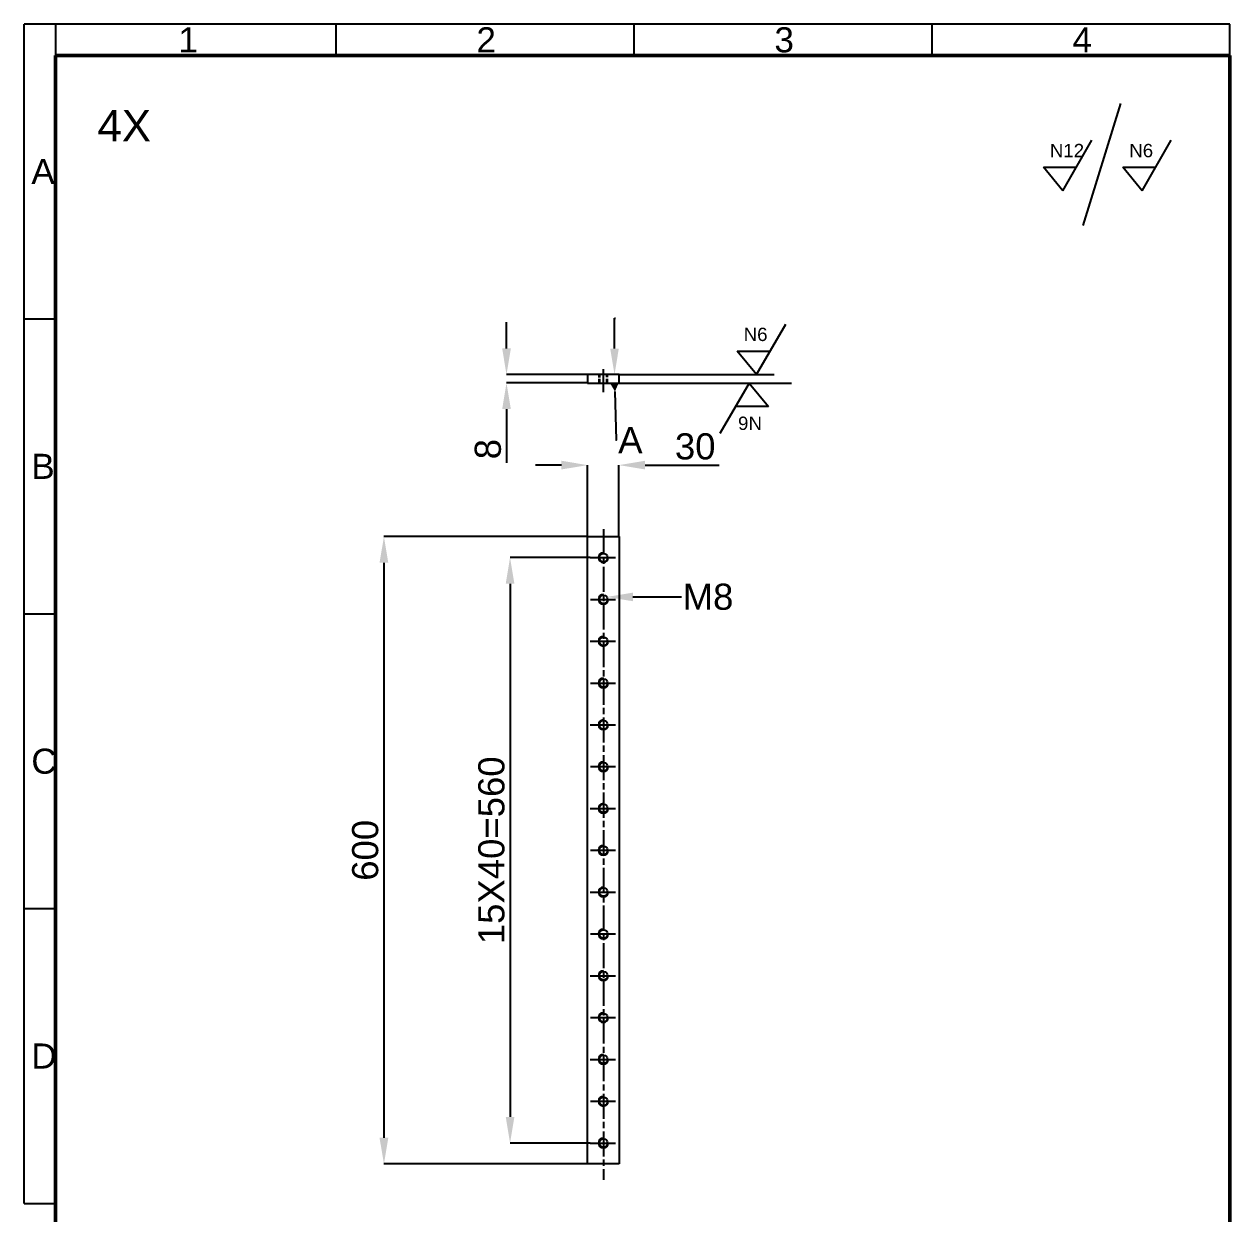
# Model space of a CAD drawing. Header units: millimetres. Extents: x 17900 to 19053, y 212 to 1934.
# Drawn here: x 17900 to 19053, y 796 to 1934 of the extents above; entities that cross this region are included whole.
import ezdxf
from ezdxf import colors
from ezdxf.entities.mleader import LeaderData, LeaderLine
from ezdxf.math import Vec2, Vec3

# ---------------------------------------------------------------- set-up
doc = ezdxf.new("R2010")
doc.units = ezdxf.units.MM
doc.header["$MEASUREMENT"] = 0
doc.linetypes.add('ACAD_ISO02W100', pattern=[15, 12, -3])
doc.linetypes.add('ACAD_ISO08W100', pattern=[36, 24, -3, 6, -3])
doc.layers.get('Defpoints').update_dxf_attribs({"linetype": 'ACAD_ISO02W100'})
doc.layers.add('Crta_05', color=1, linetype='Continuous', lineweight=50)
for name, color, linetype in [('Layer1', 1, 'ACAD_ISO08W100'), ('Layer2', 4, 'Continuous'), ('Layer3', 5, 'Continuous'), ('RAHM2', 1, 'Continuous')]:
    doc.layers.add(name, color=color, linetype=linetype)
doc.styles.get("Standard").update_dxf_attribs({"font": 'arial.ttf'})
doc.dimstyles.get("Standard").update_dxf_attribs({"dimscale": 5, "dimtxt": 5, "dimasz": 5, "dimexe": 0, "dimexo": 0, "dimgap": 1, "dimtad": 1, "dimdec": 4, "dimzin": 12, "dimdsep": 46, "dimtxsty": 'Standard', "dimcen": 0.09, "dimadec": 0, "dimazin": 0, "dimtfac": 1, "dimtdec": 4, "dimtofl": 0, "dimtmove": 0, "dimatfit": 3, "dimfxl": 1, "dimtolj": 1, "dimtzin": 0, "dimarcsym": 0})

# ---------------------------------------------------------------- blocks, each defined once
blk = doc.blocks.new('*D4')
at = {"layer": 'Defpoints', "color": 0, "transparency": 16777216}
for p in [(18441.3, 1423.9), (18364.6, 863.9), (18441.3, 863.9)]:
    blk.add_point(p, dxfattribs=at)
at = {"layer": 'Layer2', "color": 0, "lineweight": -2, "transparency": 16777216}
for p, q in [((18441.3, 1423.9), (18364.6, 1423.9)), ((18364.6, 1398.9), (18364.6, 888.9)), ((18441.3, 863.9), (18364.6, 863.9))]:
    blk.add_line(p, q, dxfattribs=at)
at = {"layer": 'Layer2', "color": 0, "transparency": 16777216}
for points in [[(18360.5, 1398.9), (18368.8, 1398.9), (18364.6, 1423.9)], [(18360.5, 888.9), (18368.8, 888.9), (18364.6, 863.9)]]:
    blk.add_solid(points, dxfattribs=at)
at = {"layer": 'Layer2', "color": 0, "transparency": 16777216, "insert": (18346.9, 1143.9), "char_height": 25, "attachment_point": 5, "rotation": 90}
blk.add_mtext('\\A1;15X40=560', dxfattribs=at)
blk = doc.blocks.new('*D5')
at = {"layer": 'Defpoints', "color": 0, "transparency": 16777216}
for p in [(18438.8, 1443.9), (18244, 843.9), (18438.8, 843.9)]:
    blk.add_point(p, dxfattribs=at)
at = {"layer": 'Layer2', "color": 0, "lineweight": -2, "transparency": 16777216}
for p, q in [((18438.8, 1443.9), (18244, 1443.9)), ((18244, 1418.9), (18244, 868.9)), ((18438.8, 843.9), (18244, 843.9))]:
    blk.add_line(p, q, dxfattribs=at)
at = {"layer": 'Layer2', "color": 0, "transparency": 16777216}
for points in [[(18239.8, 1418.9), (18248.2, 1418.9), (18244, 1443.9)], [(18239.8, 868.9), (18248.2, 868.9), (18244, 843.9)]]:
    blk.add_solid(points, dxfattribs=at)
at = {"layer": 'Layer2', "color": 0, "transparency": 16777216, "insert": (18226.2, 1143.9), "char_height": 25, "attachment_point": 5, "rotation": 90}
blk.add_mtext('\\A1;600', dxfattribs=at)
blk = doc.blocks.new('*D6')
at = {"layer": 'Defpoints', "color": 0, "transparency": 16777216}
for p in [(18468.8, 1512.3), (18438.8, 1443.9), (18468.8, 1443.9)]:
    blk.add_point(p, dxfattribs=at)
at = {"layer": 'Layer2', "color": 0, "lineweight": -2, "transparency": 16777216}
for p, q in [((18413.8, 1512.3), (18388.8, 1512.3)), ((18438.8, 1443.9), (18438.8, 1512.3)), ((18468.8, 1443.9), (18468.8, 1512.3)), ((18493.8, 1512.3), (18564.5, 1512.3))]:
    blk.add_line(p, q, dxfattribs=at)
at = {"layer": 'Layer2', "color": 0, "transparency": 16777216}
for points in [[(18413.8, 1516.5), (18413.8, 1508.2), (18438.8, 1512.3)], [(18493.8, 1516.5), (18493.8, 1508.2), (18468.8, 1512.3)]]:
    blk.add_solid(points, dxfattribs=at)
at = {"layer": 'Layer2', "color": 0, "transparency": 16777216, "insert": (18541.7, 1530.1), "char_height": 25, "attachment_point": 5}
blk.add_mtext('\\A1;30', dxfattribs=at)
blk = doc.blocks.new('*D7')
at = {"layer": 'Defpoints', "color": 0, "transparency": 16777216}
for p in [(18438.8, 1598.9), (18361.2, 1590.9), (18438.8, 1590.9)]:
    blk.add_point(p, dxfattribs=at)
at = {"layer": 'Layer2', "color": 0, "lineweight": -2, "transparency": 16777216}
for p, q in [((18361.2, 1623.9), (18361.2, 1648.9)), ((18438.8, 1598.9), (18361.2, 1598.9)), ((18438.8, 1590.9), (18361.2, 1590.9)), ((18361.2, 1565.9), (18361.2, 1514.4))]:
    blk.add_line(p, q, dxfattribs=at)
at = {"layer": 'Layer2', "color": 0, "transparency": 16777216}
for points in [[(18357.1, 1623.9), (18365.4, 1623.9), (18361.2, 1598.9)], [(18357.1, 1565.9), (18365.4, 1565.9), (18361.2, 1590.9)]]:
    blk.add_solid(points, dxfattribs=at)
at = {"layer": 'Layer2', "color": 0, "transparency": 16777216, "insert": (18343.5, 1527.6), "char_height": 25, "attachment_point": 5, "rotation": 90}
blk.add_mtext('\\A1;8', dxfattribs=at)
blk = doc.blocks.new('*U15')
blk.add_circle((0, 0), 4)
blk.add_arc((0, 0), 4.62, 90, 0)
blk = doc.blocks.new('*U16')
at = {"color": 0, "linetype": 'ByBlock', "lineweight": -2, "transparency": 16777216}
for p in [(0, 0), (0, -40), (0, -80), (0, -120), (0, -160), (0, -200), (0, -240), (0, -280), (0, -320), (0, -360), (0, -400), (0, -440), (0, -480), (0, -520), (0, -560)]:
    blk.add_blockref('*U15', p, dxfattribs=at)

msp = doc.modelspace()

# ---------------------------------------------------------------- linework, layer by layer
for p, q in [((18468.82188, 1598.8535), (18438.82188, 1598.8535)), ((18438.82188, 1598.8535), (18438.82188, 1590.8535)), ((18468.82188, 1590.8535), (18468.82188, 1598.8535)), ((18438.82188, 1590.8535), (18468.82188, 1590.8535)), ((18438.82188, 1443.91465), (18468.82188, 1443.91465)), ((18438.82188, 843.91465), (18438.82188, 1443.91465)), ((18468.82188, 1443.91465), (18468.82188, 843.91465)), ((18468.82188, 843.91465), (18438.82188, 843.91465))]:
    msp.add_line(p, q)
at = {"layer": 'Crta_05'}
for p, q in [((17929.86748, 1904.13854), (17929.86748, 212.13854)), ((19053.06748, 1904.13854), (17929.86748, 1904.13854)), ((19053.06748, 212.13854), (19053.06748, 1904.13854))]:
    msp.add_line(p, q, dxfattribs=at)
at = {"layer": 'Defpoints'}
for p, q in [((18450.50581, 1596.2413), (18450.50581, 1598.8535)), ((18450.50581, 1590.8535), (18450.50581, 1594.8535)), ((18457.25581, 1596.38669), (18457.25581, 1598.8535)), ((18457.25581, 1590.8535), (18457.25581, 1594.8535))]:
    msp.add_line(p, q, dxfattribs=at)
at = {"layer": 'Layer1'}
for p, q in [((18453.82188, 1603.99031), (18453.82188, 1582.0081)), ((18453.88081, 1451.03976), (18453.88081, 828.55933)), ((18441.33894, 1423.91465), (18466.42268, 1423.91465)), ((18441.62249, 1383.91465), (18466.19334, 1383.91465)), ((18441.33894, 1343.91465), (18466.42268, 1343.91465)), ((18441.62249, 1303.91465), (18466.19334, 1303.91465)), ((18441.33894, 1263.91465), (18466.42268, 1263.91465)), ((18441.62249, 1223.91465), (18466.19334, 1223.91465)), ((18441.33894, 1183.91465), (18466.42268, 1183.91465)), ((18441.62249, 1143.91465), (18466.19334, 1143.91465)), ((18441.33894, 1103.91465), (18466.42268, 1103.91465)), ((18441.62249, 1063.91465), (18466.19334, 1063.91465)), ((18441.33894, 1023.91465), (18466.42268, 1023.91465)), ((18441.62249, 983.91465), (18466.19334, 983.91465)), ((18441.33894, 943.91465), (18466.42268, 943.91465)), ((18441.62249, 903.91465), (18466.19334, 903.91465)), ((18441.33894, 863.91465), (18466.42268, 863.91465))]:
    msp.add_line(p, q, dxfattribs=at)
at = {"layer": 'Layer2'}
for p, q in [((18948.41974, 1858.25723), (18912.44322, 1741.41115)), ((18893.23536, 1774.67446), (18921.09692, 1823.10538)), ((18969.18579, 1774.67446), (18997.04735, 1823.10538)), ((18893.23536, 1774.67446), (18874.66099, 1797.17745)), ((18874.66099, 1797.17745), (18906.18098, 1797.17745)), ((18969.18579, 1774.67446), (18950.61142, 1797.17745)), ((18950.61142, 1797.17745), (18982.13141, 1797.17745)), ((18600.40106, 1598.8535), (18628.26262, 1647.28442)), ((18600.40106, 1598.8535), (18581.8267, 1621.35649)), ((18581.8267, 1621.35649), (18613.34669, 1621.35649)), ((18468.82188, 1598.8535), (18617.31552, 1598.8535)), ((18468.82188, 1590.8535), (18633.91232, 1590.8535)), ((18593.18286, 1590.8535), (18565.32131, 1542.42258)), ((18593.18286, 1590.8535), (18611.75723, 1568.35051)), ((18611.75723, 1568.35051), (18580.23724, 1568.35051))]:
    msp.add_line(p, q, dxfattribs=at)
at = {"layer": 'Layer2', "linetype": 'ByBlock', "lineweight": -2}
msp.add_lwpolyline([(18464.97217, 1582.69715), (18466.02936, 1536.24626), (18466.02936, 1536.24626)], dxfattribs=at)
at = {"layer": 'Layer2'}
msp.add_solid([(18468.45914, 1590.8535), (18464.97217, 1582.69715), (18460.1258, 1590.8535)], dxfattribs=at)
at = {"layer": 'Layer3'}
for p, q in [((18449.88081, 1596.2413), (18449.88081, 1598.8535)), ((18449.88081, 1590.8535), (18449.88081, 1594.8535)), ((18457.88081, 1596.38669), (18457.88081, 1598.8535)), ((18457.88081, 1590.8535), (18457.88081, 1594.8535))]:
    msp.add_line(p, q, dxfattribs=at)
at = {"layer": 'RAHM2'}
for p, q in [((17929.86748, 1934.13854), (17899.86748, 1934.13854)), ((17899.86748, 806.13854), (17899.86748, 1934.13854)), ((19053.06748, 1934.13854), (17929.86748, 1934.13854)), ((17929.86748, 1934.13854), (17929.86748, 1904.13854)), ((18198.06748, 1934.13854), (18198.06748, 1904.13854)), ((18483.06748, 1934.13854), (18483.06748, 1904.13854)), ((18768.06748, 1934.13854), (18768.06748, 1904.13854)), ((19053.06748, 1904.13854), (19053.06748, 1934.13854)), ((17899.86748, 1652.13854), (17929.86748, 1652.13854)), ((17899.86748, 1370.13854), (17929.86748, 1370.13854)), ((17899.86748, 1088.13854), (17929.86748, 1088.13854)), ((17899.86748, 806.13854), (17929.86748, 806.13854))]:
    msp.add_line(p, q, dxfattribs=at)

# ---------------------------------------------------------------- block references
msp.add_blockref('*U16', (18453.88081, 1423.91465))

# ---------------------------------------------------------------- texts
at = {"layer": 'Layer2', "attachment_point": 1}
for s, width, insert, char_height in [('4X', 245.4892761, (17969.98319, 1851.95081), 30), ('N12', 4.8228718, (18880.91838, 1819.57154), 12.753587), ('N6', 4.8228718, (18956.86881, 1819.57154), 12.753587), ('N6', 4.8228718, (18588.08408, 1643.75058), 12.753587)]:
    msp.add_mtext_dynamic_manual_height_columns(s, width=width, gutter_width=1, heights=[0], dxfattribs=dict(at, insert=insert, char_height=char_height))
at = {"layer": 'Layer2', "insert": (18605.49984, 1545.95642), "char_height": 12.753587, "attachment_point": 1, "rotation": 180}
msp.add_mtext_dynamic_manual_height_columns('N6', width=4.8228718, gutter_width=1, heights=[0], dxfattribs=at)
at = {"layer": 'Layer2', "insert": (18468.02936, 1548.74626), "char_height": 25, "attachment_point": 1}
msp.add_mtext('A', dxfattribs=at)
at = {"layer": 'RAHM2'}
for s, p in [('1', (18047.46748, 1907.13854)), ('2', (18332.46748, 1907.13854)), ('3', (18617.46748, 1907.13854)), ('4', (18902.46748, 1907.13854)), ('A', (17906.76748, 1781.13854)), ('B', (17906.76748, 1499.13854)), ('C', (17906.76748, 1217.13854)), ('D', (17906.76748, 935.13854))]:
    msp.add_text(s, height=24, dxfattribs=at).set_placement(p)

# ---------------------------------------------------------------- dimensions: what is measured, and where the dimension line sits
at = {"layer": 'Layer2'}
for base, p1, p2, picture, middle in [((18361.21978, 1590.8535), (18438.82188, 1598.8535), (18438.82188, 1590.8535), '*D7', (18343.45545, 1527.6168)), ((18244.01372, 843.91465), (18438.82188, 1443.91465), (18438.82188, 843.91465), '*D5', (18226.2494, 1143.91465))]:
    dim = msp.add_linear_dim(base=base, p1=p1, p2=p2, angle=90, dimstyle='Standard', dxfattribs=at)
    dim.commit()
    dim.dimension.update_dxf_attribs({"geometry": picture, "text_midpoint": middle})
dim = msp.add_linear_dim(base=(18468.82188, 1512.32082), p1=(18438.82188, 1443.91465), p2=(18468.82188, 1443.91465), dimstyle='Standard', dxfattribs=at)
dim.commit()
dim.dimension.update_dxf_attribs({"geometry": '*D6', "text_midpoint": (18541.67659, 1530.09368)})
dim = msp.add_linear_dim(base=(18364.63835, 863.91465), p1=(18441.33894, 1423.91465), p2=(18441.33894, 863.91465), angle=90, text='15X40=<>', dimstyle='Standard', dxfattribs=at)
dim.commit()
dim.dimension.update_dxf_attribs({"geometry": '*D4', "text_midpoint": (18346.87403, 1143.91465)})

# ---------------------------------------------------------------- leaders
ml = msp.add_multileader_mtext('Standard', dxfattribs=at)
ml.set_content('', color=256)
ml.set_leader_properties()
ml.build(insert=Vec2(0, 0))
ml.multileader.update_dxf_attribs({"dogleg_length": 1, "arrow_head_size": 25})
ctx = ml.context
ctx.base_point, ctx.char_height, ctx.arrow_head_size, ctx.landing_gap_size, ctx.plane_origin = Vec3(18465.53122, 1653.02324), 25, 25, 1, Vec3(18464.53122, 1598.8535)
notes = []
notes.append((ctx, [(0, (1, 1, 0), (18464.53122, 1653.02324), (1, 0), 1, [(0, [(18464.53122, 1598.8535), (18464.53122, 1653.02324)], 0, [])])]))
ctx.mtext.insert, ctx.mtext.flow_direction = Vec3(18466.53122, 1665.52324), 5
ml = msp.add_multileader_mtext('Standard', dxfattribs=at)
ml.set_content('M8', color=256)
ml.set_leader_properties()
ml.build(insert=Vec2(0, 0))
ml.multileader.update_dxf_attribs({"dogleg_length": 1, "arrow_head_size": 25})
ctx = ml.context
ctx.base_point, ctx.char_height, ctx.arrow_head_size, ctx.landing_gap_size, ctx.plane_origin = Vec3(18528.70508, 1386.24202), 25, 25, 1, Vec3(18457.16112, 1386.24202)
notes.append((ctx, [(0, (1, 1, 0), (18527.70508, 1386.24202), (1, 0), 1, [(0, [(18457.16112, 1386.24202)], 0, [])])]))
ctx.mtext.insert, ctx.mtext.flow_direction = Vec3(18529.70508, 1398.95519), 5
for ctx, leaders in notes:
    for number, flags, end, landing, length, lines in leaders:
        leader = LeaderData()
        leader.index, (leader.has_last_leader_line, leader.has_dogleg_vector, leader.attachment_direction) = number, flags
        leader.last_leader_point, leader.dogleg_vector, leader.dogleg_length = Vec3(end), Vec3(landing), length
        for number, points, colour, breaks in lines:
            line = LeaderLine()
            line.index, line.vertices, line.color, line.breaks = number, Vec3.list(points), colors.encode_raw_color(colour), breaks
            leader.lines.append(line)
        ctx.leaders.append(leader)

doc.saveas('drawing.dxf')
